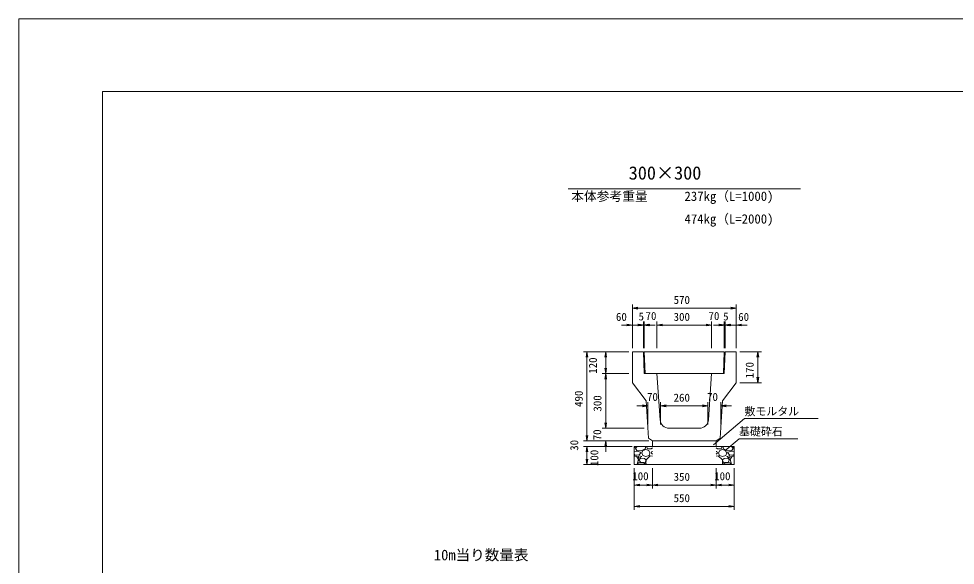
# Model space of a CAD drawing. Units: millimetres, scale not verified. Extents: x 0 to 84100, y 0 to 59400.
# Drawn here: x 0 to 25733, y 44377 to 59400 of the extents above; entities that cross this region are included whole.
import ezdxf
from ezdxf.enums import TextEntityAlignment as Align

# ---------------------------------------------------------------- set-up
doc = ezdxf.new("R2010")
doc.units = ezdxf.units.MM
doc.header["$LTSCALE"] = 100
for name, color, linetype in [('D-MTR-TXT(文字列）', 7, 'Continuous'), ('D-MTR（材料表タイトル）', 7, 'Continuous'), ('D-STR-TXT（文字）', 7, 'Continuous'), ('D-TTL-TXT（文字）', 7, 'Continuous')]:
    doc.layers.add(name, color=color, linetype=linetype)
for name, color, linetype, lineweight in [('D-STR-DIM（寸法）', 7, 'Continuous', 18), ('D-STR-HTXT（旗揚げ）', 7, 'Continuous', 18), ('D-STR-STRn（構造物）', 7, 'Continuous', 18), ('D-STR（構造物外形線）', 1, 'Continuous', 18), ('D-TTL(外枠）', 2, 'Continuous', 18), ('DEFPOINTS_2', 8, 'Continuous', 18)]:
    doc.layers.add(name, color=color, linetype=linetype, lineweight=lineweight)
doc.styles.add('ＭＳ ゴシック', font='')
doc.styles.get('ＭＳ ゴシック').set_extended_font_data('MS Gothic')

msp = doc.modelspace()

# ---------------------------------------------------------------- linework, layer by layer
at = {"layer": 'D-STR-DIM（寸法）'}
for p, q in [((16861.8, 50344.7), (16861.8, 51545)), ((16861.8, 51445), (17011.8, 51470)), ((19561.8, 51470), (19711.8, 51445)), ((19711.8, 50344.7), (19711.8, 51545)), ((17011.8, 51420), (16861.8, 51445)), ((16861.8, 51445), (17011.8, 51445)), ((19561.8, 51445), (17011.8, 51445)), ((19711.8, 51445), (19561.8, 51420)), ((19711.8, 51445), (19561.8, 51445)), ((16711.8, 50979.2), (16561.8, 50979.2)), ((16711.8, 51004.2), (16861.8, 50979.2)), ((16861.8, 50979.2), (16711.8, 50954.2)), ((16861.8, 50979.2), (16711.8, 50979.2)), ((16861.8, 50344.7), (16861.8, 51079.2)), ((17011.8, 50979.2), (16861.8, 50979.2)), ((17036.8, 50979.2), (16886.8, 50979.2)), ((17011.8, 51004.2), (17161.8, 50979.2)), ((17161.8, 50979.2), (17011.8, 50954.2)), ((17161.8, 50979.2), (17011.8, 50979.2)), ((17036.8, 51004.2), (17186.8, 50979.2)), ((17186.8, 50979.2), (17036.8, 50954.2)), ((17186.8, 50979.2), (17036.8, 50979.2)), ((17161.8, 50344.7), (17161.8, 51079.2)), ((17161.8, 50344.7), (17161.8, 51079.2)), ((17161.8, 50979.2), (17311.8, 51004.2)), ((17311.8, 50954.2), (17161.8, 50979.2)), ((17161.8, 50979.2), (17311.8, 50979.2)), ((17186.8, 50344.7), (17186.8, 51079.2)), ((17186.8, 50344.7), (17186.8, 51079.2)), ((17186.8, 50979.2), (17336.8, 51004.2)), ((17336.8, 50954.2), (17186.8, 50979.2)), ((17186.8, 50979.2), (17336.8, 50979.2)), ((17311.8, 50979.2), (17461.8, 50979.2)), ((17336.8, 50979.2), (17486.8, 50979.2)), ((17536.8, 50344.7), (17536.8, 51079.2)), ((17536.8, 50344.7), (17536.8, 51079.2)), ((17536.8, 50979.2), (17686.8, 51004.2)), ((17536.8, 50979.2), (17686.8, 51004.2)), ((17686.8, 50954.2), (17536.8, 50979.2)), ((17536.8, 50979.2), (17686.8, 50979.2)), ((17686.8, 50954.2), (17536.8, 50979.2)), ((17536.8, 50979.2), (17686.8, 50979.2)), ((17686.8, 50979.2), (18886.8, 50979.2)), ((17686.8, 50979.2), (17836.8, 50979.2)), ((18886.8, 50979.2), (18736.8, 50979.2)), ((18886.8, 51004.2), (19036.8, 50979.2)), ((18886.8, 51004.2), (19036.8, 50979.2)), ((19036.8, 50979.2), (18886.8, 50954.2)), ((19036.8, 50979.2), (18886.8, 50979.2)), ((19036.8, 50979.2), (18886.8, 50954.2)), ((19036.8, 50979.2), (18886.8, 50979.2)), ((19036.8, 50344.7), (19036.8, 51079.2)), ((19036.8, 50344.7), (19036.8, 51079.2)), ((19236.8, 50979.2), (19086.8, 50979.2)), ((19261.8, 50979.2), (19111.8, 50979.2)), ((19236.8, 51004.2), (19386.8, 50979.2)), ((19386.8, 50979.2), (19236.8, 50954.2)), ((19386.8, 50979.2), (19236.8, 50979.2)), ((19261.8, 51004.2), (19411.8, 50979.2)), ((19411.8, 50979.2), (19261.8, 50954.2)), ((19411.8, 50979.2), (19261.8, 50979.2)), ((19386.8, 50344.7), (19386.8, 51079.2)), ((19386.8, 50344.7), (19386.8, 51079.2)), ((19386.8, 50979.2), (19536.8, 51004.2)), ((19536.8, 50954.2), (19386.8, 50979.2)), ((19386.8, 50979.2), (19536.8, 50979.2)), ((19411.8, 50344.7), (19411.8, 51079.2)), ((19411.8, 50344.7), (19411.8, 51079.2)), ((19411.8, 50979.2), (19561.8, 51004.2)), ((19561.8, 50954.2), (19411.8, 50979.2)), ((19411.8, 50979.2), (19561.8, 50979.2)), ((19536.8, 50979.2), (19686.8, 50979.2)), ((19561.8, 50979.2), (19711.8, 50979.2)), ((19711.8, 50344.7), (19711.8, 51079.2)), ((19711.8, 50979.2), (19861.8, 51004.2)), ((19861.8, 50954.2), (19711.8, 50979.2)), ((19711.8, 50979.2), (19861.8, 50979.2)), ((19861.8, 50979.2), (20011.8, 50979.2)), ((16761.8, 50244.7), (15513.4, 50244.7)), ((15588.4, 50094.7), (15613.4, 50244.7)), ((15613.4, 50244.7), (15638.4, 50094.7)), ((15613.4, 50244.7), (15613.4, 50094.7)), ((16761.8, 50244.7), (16027, 50244.7)), ((16102, 50094.7), (16127, 50244.7)), ((16127, 50244.7), (16152, 50094.7)), ((16127, 50244.7), (16127, 50094.7)), ((19811.8, 50244.7), (20408.9, 50244.7)), ((20283.9, 50094.7), (20308.9, 50244.7)), ((20308.9, 50244.7), (20333.9, 50094.7)), ((20308.9, 50244.7), (20308.9, 50094.7)), ((15613.4, 50094.7), (15613.4, 47944.7)), ((16127, 50094.7), (16127, 49794.7)), ((20308.9, 49544.7), (20308.9, 50094.7)), ((16127, 49644.7), (16102, 49794.7)), ((16152, 49794.7), (16127, 49644.7)), ((16127, 49644.7), (16127, 49794.7)), ((16761.8, 49644.7), (16027, 49644.7)), ((16761.8, 49644.7), (16027, 49644.7)), ((16102, 49494.7), (16127, 49644.7)), ((16127, 49644.7), (16152, 49494.7)), ((16127, 49644.7), (16127, 49494.7)), ((16127, 49494.7), (16127, 48294.7)), ((20308.9, 49394.7), (20283.9, 49544.7)), ((20333.9, 49544.7), (20308.9, 49394.7)), ((20308.9, 49394.7), (20308.9, 49544.7)), ((19811.8, 49394.7), (20408.9, 49394.7)), ((17136.8, 48758.8), (16986.8, 48758.8)), ((17136.8, 48783.8), (17286.8, 48758.8)), ((17286.8, 48758.8), (17136.8, 48733.8)), ((17286.8, 48758.8), (17136.8, 48758.8)), ((17286.8, 48244.7), (17286.8, 48858.8)), ((17636.8, 48244.7), (17636.8, 48858.8)), ((17636.8, 48244.7), (17636.8, 48858.8)), ((17636.8, 48758.8), (17786.8, 48783.8)), ((17636.8, 48758.8), (17786.8, 48783.8)), ((17786.8, 48733.8), (17636.8, 48758.8)), ((17636.8, 48758.8), (17786.8, 48758.8)), ((17786.8, 48733.8), (17636.8, 48758.8)), ((17636.8, 48758.8), (17786.8, 48758.8)), ((17786.8, 48758.8), (18786.8, 48758.8)), ((17786.8, 48758.8), (17936.8, 48758.8)), ((18786.8, 48758.8), (18636.8, 48758.8)), ((18786.8, 48783.8), (18936.8, 48758.8)), ((18786.8, 48783.8), (18936.8, 48758.8)), ((18936.8, 48758.8), (18786.8, 48733.8)), ((18936.8, 48758.8), (18786.8, 48758.8)), ((18936.8, 48758.8), (18786.8, 48733.8)), ((18936.8, 48758.8), (18786.8, 48758.8)), ((18936.8, 48244.7), (18936.8, 48858.8)), ((18936.8, 48244.7), (18936.8, 48858.8)), ((19286.8, 48244.7), (19286.8, 48858.8)), ((19286.8, 48758.8), (19436.8, 48783.8)), ((19436.8, 48733.8), (19286.8, 48758.8)), ((19286.8, 48758.8), (19436.8, 48758.8)), ((19436.8, 48758.8), (19586.8, 48758.8)), ((16127, 48294.7), (16127, 48444.7)), ((17186.8, 48144.7), (16027, 48144.7)), ((17186.8, 48144.7), (16027, 48144.7)), ((16127, 48144.7), (16102, 48294.7)), ((16127, 48144.7), (16102, 48294.7)), ((16152, 48294.7), (16127, 48144.7)), ((16127, 48144.7), (16127, 48294.7)), ((16152, 48294.7), (16127, 48144.7)), ((16127, 48144.7), (16127, 48294.7)), ((15613.4, 47794.7), (15588.4, 47944.7)), ((15613.4, 47794.7), (15588.4, 47944.7)), ((15613.4, 47944.7), (15613.4, 48094.7)), ((15638.4, 47944.7), (15613.4, 47794.7)), ((15613.4, 47794.7), (15613.4, 47944.7)), ((15638.4, 47944.7), (15613.4, 47794.7)), ((15613.4, 47794.7), (15613.4, 47944.7)), ((17311.8, 47794.7), (15513.4, 47794.7)), ((17311.8, 47794.7), (15513.4, 47794.7)), ((16811.8, 47644.7), (15513.4, 47644.7)), ((16856.8, 47644.7), (15513.4, 47644.7)), ((15588.4, 47494.7), (15613.4, 47644.7)), ((15588.4, 47494.7), (15613.4, 47644.7)), ((15613.4, 47644.7), (15638.4, 47494.7)), ((15613.4, 47644.7), (15613.4, 47494.7)), ((15613.4, 47644.7), (15638.4, 47494.7)), ((15613.4, 47644.7), (15613.4, 47494.7)), ((17311.8, 47794.7), (16027, 47794.7)), ((16102, 47644.7), (16127, 47794.7)), ((16127, 47794.7), (16152, 47644.7)), ((16127, 47794.7), (16127, 47644.7)), ((16127, 47644.7), (16127, 47494.7)), ((15613.4, 47494.7), (15613.4, 47344.7)), ((15613.4, 47494.7), (15613.4, 47294.7)), ((16811.8, 47144.7), (15513.4, 47144.7)), ((15613.4, 47144.7), (15588.4, 47294.7)), ((15638.4, 47294.7), (15613.4, 47144.7)), ((15613.4, 47144.7), (15613.4, 47294.7)), ((16911.8, 47044.7), (16911.8, 45896.9)), ((16911.8, 47044.7), (16911.8, 46483.5)), ((17411.8, 47044.7), (17411.8, 46483.5)), ((17411.8, 47044.7), (17411.8, 46483.5)), ((19161.8, 47044.7), (19161.8, 46483.5)), ((19161.8, 47044.7), (19161.8, 46483.5)), ((19661.8, 47044.7), (19661.8, 45896.9)), ((19661.8, 47044.7), (19661.8, 46483.5)), ((16911.8, 46583.5), (17061.8, 46608.5)), ((17061.8, 46558.5), (16911.8, 46583.5)), ((16911.8, 46583.5), (17061.8, 46583.5)), ((17261.8, 46583.5), (17061.8, 46583.5)), ((17261.8, 46608.5), (17411.8, 46583.5)), ((17411.8, 46583.5), (17261.8, 46558.5)), ((17411.8, 46583.5), (17261.8, 46583.5)), ((17411.8, 46583.5), (17561.8, 46608.5)), ((17561.8, 46558.5), (17411.8, 46583.5)), ((17411.8, 46583.5), (17561.8, 46583.5)), ((19011.8, 46583.5), (17561.8, 46583.5)), ((19011.8, 46608.5), (19161.8, 46583.5)), ((19161.8, 46583.5), (19011.8, 46558.5)), ((19161.8, 46583.5), (19011.8, 46583.5)), ((19161.8, 46583.5), (19311.8, 46608.5)), ((19311.8, 46558.5), (19161.8, 46583.5)), ((19161.8, 46583.5), (19311.8, 46583.5)), ((19311.8, 46583.5), (19511.8, 46583.5)), ((19511.8, 46608.5), (19661.8, 46583.5)), ((19661.8, 46583.5), (19511.8, 46558.5)), ((19661.8, 46583.5), (19511.8, 46583.5)), ((16911.8, 45996.9), (17061.8, 46021.9)), ((17061.8, 45971.9), (16911.8, 45996.9)), ((16911.8, 45996.9), (17061.8, 45996.9)), ((19511.8, 45996.9), (17061.8, 45996.9)), ((19511.8, 46021.9), (19661.8, 45996.9)), ((19661.8, 45996.9), (19511.8, 45971.9)), ((19661.8, 45996.9), (19511.8, 45996.9))]:
    msp.add_line(p, q, dxfattribs=at)
at = {"layer": 'D-STR-HTXT（旗揚げ）'}
for p, q in [((15097.6, 54723), (21476, 54723)), ((19089, 47690.8), (19941.6, 48407.1)), ((21964.3, 48407.1), (19941.6, 48407.1)), ((19398.5, 47522.2), (19791.8, 47851.9)), ((21408.7, 47851.9), (19791.8, 47851.9))]:
    msp.add_line(p, q, dxfattribs=at)
at = {"layer": 'D-STR-STRn（構造物）'}
for p, q in [((17411.8, 47644.7), (16911.8, 47644.7)), ((16911.8, 47644.7), (16911.8, 47144.7)), ((16911.8, 47601.2), (16968.1, 47644.7)), ((16942.7, 47589.5), (16992.3, 47644.7)), ((17227.8, 47644.4), (17207.8, 47574.4)), ((17244.9, 47644.7), (17271.8, 47580.6)), ((17411.8, 47794.7), (17411.8, 47644.7)), ((19211.8, 47644.7), (17411.8, 47644.7)), ((19161.8, 47794.7), (19161.8, 47644.7)), ((19161.8, 47644.7), (19661.8, 47644.7)), ((19328.7, 47644.7), (19301.7, 47580.6)), ((19345.8, 47644.4), (19365.8, 47574.4)), ((19630.9, 47589.5), (19581.2, 47644.7)), ((19661.8, 47601.2), (19605.5, 47644.7)), ((19661.8, 47644.7), (19661.8, 47144.7)), ((16988.1, 47513.9), (16911.8, 47505.8)), ((16932.5, 47406.1), (16911.8, 47428.7)), ((16972.8, 47373.9), (16911.8, 47379)), ((17047.3, 47414.8), (16932.3, 47404.8)), ((16978.6, 47529.2), (16943.6, 47589.2)), ((17028.8, 47284.7), (16973.8, 47374.7)), ((17102.3, 47520.5), (16977.3, 47530.5)), ((17087.5, 47489.7), (16987.5, 47514.7)), ((17022.5, 47369.5), (17042.5, 47319.5)), ((17057.6, 47384.3), (17022.6, 47369.3)), ((17042.5, 47319.6), (17117.5, 47364.6)), ((17092.7, 47464.5), (17047.7, 47414.5)), ((17117.8, 47364.5), (17057.8, 47384.5)), ((17092.7, 47464.1), (17087.7, 47489.1)), ((17207.9, 47574.1), (17102.9, 47519.1)), ((17117.2, 47464.6), (17147.2, 47394.6)), ((17122.5, 47464.4), (17152.5, 47534.4)), ((17147.3, 47394.1), (17232.3, 47369.1)), ((17152.7, 47534.4), (17232.7, 47559.4)), ((17232.5, 47559.4), (17312.5, 47529.4)), ((17232.9, 47369.2), (17317.9, 47394.2)), ((17352.8, 47384.4), (17237.8, 47279.4)), ((17272.4, 47579.2), (17377.4, 47574.2)), ((17312.7, 47529.3), (17342.7, 47464.3)), ((17317.5, 47394.7), (17342.5, 47464.7)), ((17411.8, 47379), (17352.8, 47383.9)), ((17411.8, 47428.7), (17377.5, 47466.1)), ((17377.6, 47464.6), (17392.6, 47504.6)), ((17377.7, 47574.8), (17411.8, 47601.2)), ((17411.8, 47505.8), (17393.1, 47503.9)), ((19195.9, 47574.8), (19161.8, 47601.2)), ((19161.8, 47505.8), (19180.5, 47503.9)), ((19161.8, 47428.7), (19196.1, 47466.1)), ((19161.8, 47379), (19220.8, 47383.9)), ((19196, 47464.6), (19181, 47504.6)), ((19301.2, 47579.2), (19196.2, 47574.2)), ((19220.8, 47384.4), (19335.8, 47279.4)), ((19260.8, 47529.3), (19230.8, 47464.3)), ((19256.1, 47394.7), (19231.1, 47464.7)), ((19340.6, 47369.2), (19255.6, 47394.2)), ((19341.1, 47559.4), (19261.1, 47529.4)), ((19420.9, 47534.4), (19340.9, 47559.4)), ((19426.3, 47394.1), (19341.3, 47369.1)), ((19365.7, 47574.1), (19470.7, 47519.1)), ((19451, 47464.4), (19421, 47534.4)), ((19456.4, 47464.6), (19426.4, 47394.6)), ((19455.8, 47364.5), (19515.8, 47384.5)), ((19531.1, 47319.6), (19456.1, 47364.6)), ((19471.2, 47520.5), (19596.2, 47530.5)), ((19480.9, 47464.1), (19485.9, 47489.1)), ((19480.9, 47464.5), (19525.9, 47414.5)), ((19486.1, 47489.7), (19586.1, 47514.7)), ((19516, 47384.3), (19551, 47369.3)), ((19526.3, 47414.8), (19641.3, 47404.8)), ((19551.1, 47369.5), (19531.1, 47319.5)), ((19544.8, 47284.7), (19599.8, 47374.7)), ((19585.5, 47513.9), (19661.8, 47505.8)), ((19594.9, 47529.2), (19629.9, 47589.2)), ((19600.8, 47373.9), (19661.8, 47379)), ((19641.1, 47406.1), (19661.8, 47428.7)), ((16911.8, 47144.7), (19661.8, 47144.7)), ((16968.1, 47144.7), (16987.7, 47159.8)), ((16987.7, 47159.3), (17027.7, 47284.3)), ((16992.3, 47144.7), (17032.7, 47189.5)), ((17032.7, 47189.5), (17162.7, 47189.5)), ((17042.5, 47274.6), (17082.5, 47214.6)), ((17092.6, 47324.4), (17042.6, 47274.4)), ((17082.8, 47214.2), (17207.8, 47199.2)), ((17193.2, 47309.7), (17093.2, 47324.7)), ((17162.5, 47190.6), (17227.5, 47145.6)), ((17233.7, 47273.4), (17193.7, 47308.4)), ((17207.8, 47199.5), (17232.8, 47244.5)), ((17231.8, 47175.6), (17244.9, 47144.7)), ((17237.4, 47279.7), (17232.4, 47174.7)), ((17232.7, 47244.5), (17232.7, 47274.5)), ((19341.7, 47175.6), (19328.7, 47144.7)), ((19336.1, 47279.7), (19341.1, 47174.7)), ((19339.9, 47273.4), (19379.9, 47308.4)), ((19365.8, 47199.5), (19340.8, 47244.5)), ((19340.9, 47244.5), (19340.9, 47274.5)), ((19411.1, 47190.6), (19346.1, 47145.6)), ((19490.8, 47214.2), (19365.8, 47199.2)), ((19380.3, 47309.7), (19480.3, 47324.7)), ((19540.9, 47189.5), (19410.9, 47189.5)), ((19480.9, 47324.4), (19530.9, 47274.4)), ((19531.1, 47274.6), (19491.1, 47214.6)), ((19581.2, 47144.7), (19540.9, 47189.5)), ((19585.9, 47159.3), (19545.9, 47284.3)), ((19605.5, 47144.7), (19585.9, 47159.8))]:
    msp.add_line(p, q, dxfattribs=at)
at = {"layer": 'D-STR（構造物外形線）'}
for p, q in [((16861.8, 49394.7), (16861.8, 50244.7)), ((17161.8, 50244.7), (16861.8, 50244.7)), ((17161.8, 50244.7), (17186.8, 49644.7)), ((17186.8, 50244.7), (19386.8, 50244.7)), ((17186.8, 50244.7), (17211.8, 49644.7)), ((19361.8, 49644.7), (19386.8, 50244.7)), ((19411.8, 50244.7), (19386.8, 49644.7)), ((19711.8, 50244.7), (19411.8, 50244.7)), ((19711.8, 49394.7), (19711.8, 50244.7)), ((17186.8, 49644.7), (17536.8, 49644.7)), ((17211.8, 49644.7), (19361.8, 49644.7)), ((17536.8, 49644.7), (17621.2, 48378)), ((18952.3, 48378), (19036.8, 49644.7)), ((19036.8, 49644.7), (19386.8, 49644.7)), ((16861.8, 49394.7), (17236.8, 48894.7)), ((19336.8, 48894.7), (19711.8, 49394.7)), ((17236.8, 48894.7), (17305.1, 47869.7)), ((19268.5, 47869.7), (19336.8, 48894.7)), ((17870.7, 48144.7), (18702.9, 48144.7)), ((17411.8, 47794.7), (17305.1, 47869.7)), ((19161.8, 47794.7), (19268.5, 47869.7)), ((17411.8, 47794.7), (19161.8, 47794.7))]:
    msp.add_line(p, q, dxfattribs=at)
for centre, start, end in [((17870.7, 48394.7), 183.81407, 270), ((18702.9, 48394.7), 270, 356.18593)]:
    msp.add_arc(centre, 250, start, end, dxfattribs=at)
at = {"layer": 'D-TTL(外枠）'}
for p, q in [((2300, 57400), (81800, 57400)), ((2300, 2000), (2300, 57400))]:
    msp.add_line(p, q, dxfattribs=at)
at = {"layer": 'DEFPOINTS_2'}
for p, q in [((0, 59400), (84100, 59400)), ((0, 0), (0, 59400))]:
    msp.add_line(p, q, dxfattribs=at)

# ---------------------------------------------------------------- texts
at = {"layer": 'D-MTR-TXT(文字列）', "style": 'ＭＳ ゴシック'}
for s, p in [('本体参考重量', (15180.7, 54316.3)), ('237kg（L=1000)', (18292.7, 54316.3)), ('474kg（L=2000)', (18292.7, 53692.2))]:
    msp.add_text(s, height=256.6, dxfattribs=at).set_placement(p, align=Align.BOTTOM_LEFT)
at = {"layer": 'D-MTR（材料表タイトル）', "style": 'ＭＳ ゴシック'}
msp.add_text('10m当り数量表', height=293.3, dxfattribs=at).set_placement((11405.6, 44426.2), align=Align.BOTTOM_LEFT)
at = {"layer": 'D-STR-DIM（寸法）', "style": 'ＭＳ ゴシック'}
for s, p in [('570', (17993.6, 51495)), ('60', (16409.5, 51028.7)), ('5', (17030, 51041.6)), ('70', (17222.1, 51054.5)), ('300', (17993.6, 51029.2)), ('70', (18952.5, 51054.5)), ('5', (19354.8, 51041.6)), ('60', (19768.1, 51028.7)), ('70', (17262.3, 48828.7)), ('260', (17992.9, 48808.8)), ('70', (18912.3, 48828.7)), ('100', (16858, 46649.9)), ('350', (17993.6, 46633.5)), ('100', (19108, 46649.9)), ('550', (17993.6, 46046.9))]:
    msp.add_text(s, height=219.9, dxfattribs=at).set_placement(p, align=Align.BOTTOM_LEFT)
for s, p in [('120', (15952, 49640.9)), ('170', (20258.9, 49515.9)), ('490', (15563.4, 48728.8)), ('300', (16077, 48601.5)), ('70', (16070.4, 47812.5)), ('30', (15438.4, 47524)), ('100', (15990.9, 47103.1))]:
    msp.add_text(s, height=219.9, rotation=90, dxfattribs=at).set_placement(p, align=Align.BOTTOM_LEFT)
at = {"layer": 'D-STR-TXT（文字）', "style": 'ＭＳ ゴシック'}
for s, p in [('敷モルタル', (19941.6, 48432.1)), ('基礎砕石', (19791.8, 47876.9))]:
    msp.add_text(s, height=219.9, dxfattribs=at).set_placement(p, align=Align.BOTTOM_LEFT)
at = {"layer": 'D-TTL-TXT（文字）', "style": 'ＭＳ ゴシック'}
msp.add_text('300×300', height=366.6, dxfattribs=at).set_placement((16760.2, 54867.8), align=Align.BOTTOM_LEFT)

doc.saveas('drawing.dxf')
